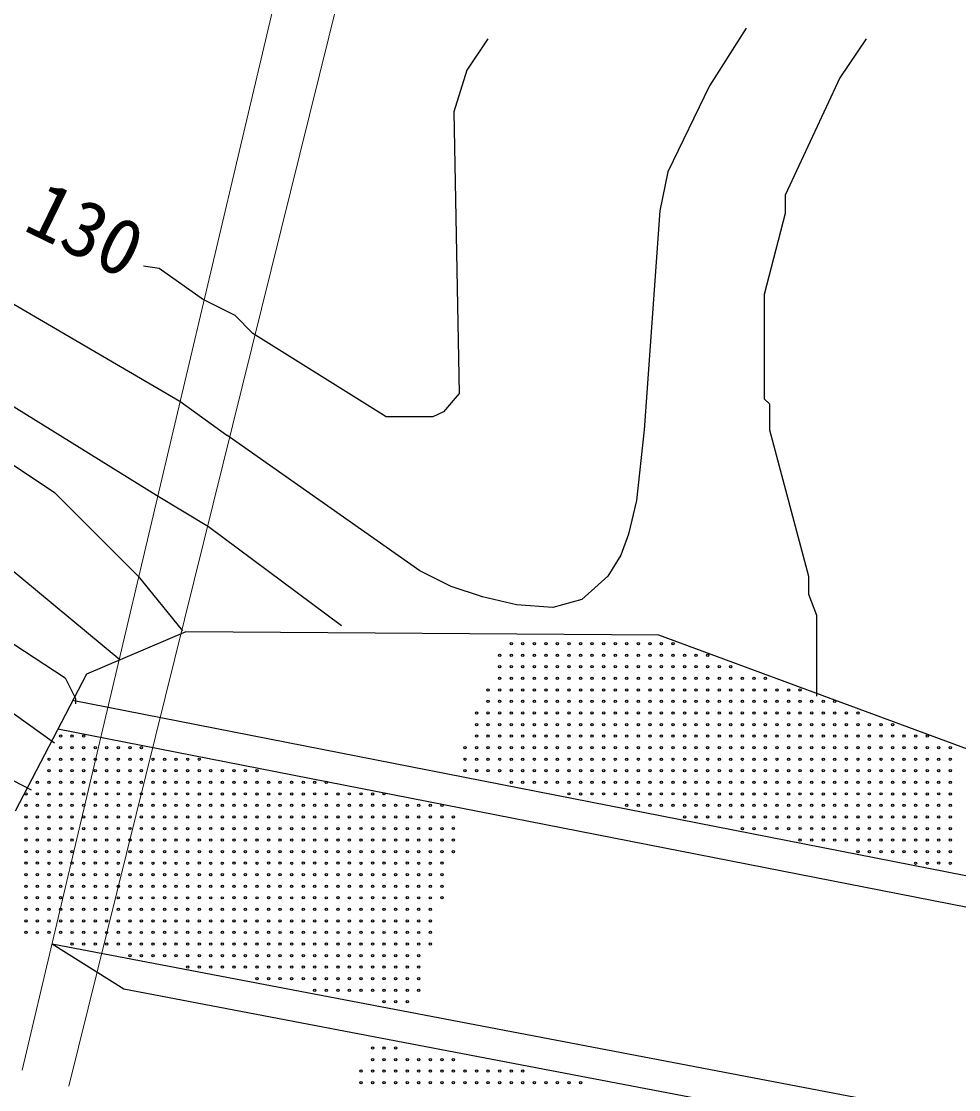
# Model space of a CAD drawing. Units: millimetres, scale not verified. Extents: x 40000 to 680000, y 20000 to 380000.
# Drawn here: x 138604 to 169020, y 285899 to 320577 of the extents above; entities that cross this region are included whole.
import ezdxf
from ezdxf.enums import TextEntityAlignment as Align

# ---------------------------------------------------------------- set-up
doc = ezdxf.new("R2010")
doc.units = ezdxf.units.MM
doc.header["$LTSCALE"] = 1000
doc.layers.add('M-BGD', color=7, linetype='Continuous', lineweight=25)
doc.layers.add('M-STR-HTXT', color=7, linetype='Continuous', lineweight=13)
doc.styles.add('ＭＳ ゴシック', font='')
doc.styles.get('ＭＳ ゴシック').set_extended_font_data('MS Gothic')

msp = doc.modelspace()

# ---------------------------------------------------------------- linework, layer by layer
at = {"layer": 'M-BGD'}
for p, q in [((143748, 308243), (145272, 307143)), ((142986, 305195), (144679, 304179)), ((144679, 304179), (148997, 300962)), ((142393, 302571), (143833, 300793)), ((143936, 300755), (140712, 299388)), ((159294, 300654), (143936, 300755)), ((177824, 293802), (159294, 300654)), ((140712, 299388), (138407, 294935)), ((140361, 298591), (140361, 298422)), ((181550, 290422), (140268, 298530)), ((181636, 289386), (139789, 297605)), ((139605, 290637), (184514, 282064)), ((139605, 290637), (141925, 289176)), ((141925, 289176), (184656, 281019))]:
    msp.add_line(p, q, dxfattribs=at)
for points in [[(162121, 320351), (160935, 318488), (159581, 315694), (159327, 314424), (158819, 307312), (158565, 305026), (158311, 303925), (158057, 303248), (157633, 302571), (156787, 301809), (155855, 301555), (154670, 301639), (153569, 301893), (152553, 302232), (151537, 302740), (145272, 307143)], [(153739, 320012), (153061, 318996), (152638, 317641), (152807, 308497), (152299, 307905), (151961, 307735), (150437, 307735), (146119, 310445)], [(166015, 320012), (165169, 318742), (163391, 314932), (163391, 314339), (162713, 311715), (162713, 308328), (162883, 308159), (162883, 307312), (164153, 302571), (164153, 301978), (164407, 301301), (164407, 298676)], [(127492, 316033), (128085, 316033), (129524, 315779), (130625, 315440), (132064, 314847), (134181, 313831), (143748, 308243)], [(119533, 315271), (120803, 315017), (129355, 312477), (131810, 311545), (133588, 310614), (133842, 310614), (135620, 309767), (142986, 305195)], [(98451, 314763), (103447, 313916), (110135, 311884), (115385, 310614), (124359, 308074), (130879, 306889), (133927, 306042), (135366, 305195), (141801, 299861)], [(108188, 314339), (108357, 314170), (108611, 314255), (111067, 313747), (116993, 312053), (120041, 311291), (123767, 310699), (127492, 309937), (131133, 309005), (134943, 307820), (136382, 307227), (137906, 306465), (139684, 305280), (142393, 302571)], [(79909, 312985), (85667, 311969), (96589, 309429), (100483, 308243), (104293, 307397), (105987, 306973), (109881, 306465), (115554, 305873), (118263, 305534), (122751, 304687), (129270, 302655), (133080, 300962), (135451, 299777), (137906, 298422), (139684, 297152)], [(142563, 312646), (143071, 312561), (144510, 311545)], [(144510, 311545), (145526, 311037), (146119, 310445)], [(79063, 310360), (87106, 308159), (109289, 304603), (113691, 303925), (115300, 303841), (117417, 303587), (123174, 302486), (127069, 301216), (129101, 300454), (132064, 299184), (138922, 295628)], [(121396, 306973), (129439, 304941), (132487, 303671), (132826, 303671), (133757, 303163), (135366, 302317), (140023, 299269), (140361, 298591)]]:
    msp.add_lwpolyline(points, dxfattribs=at)
for centre in [(154501, 300375), (154875, 300375), (155251, 300376), (155625, 300376), (156001, 300375), (156376, 300376), (156750, 300376), (157126, 300375), (157501, 300376), (157875, 300376), (158250, 300376), (158626, 300376), (159001, 300376), (159375, 300376), (159751, 300376), (154126, 300000), (154501, 300001), (154875, 300001), (155251, 300000), (155626, 300001), (156000, 300001), (156375, 300000), (156751, 300001), (157126, 300001), (157500, 300000), (157875, 300001), (158251, 300000), (158625, 300000), (159000, 300001), (159376, 300000), (159750, 300000), (160126, 300001), (160500, 300001), (160876, 300000), (154126, 299626), (154500, 299625), (154876, 299626), (155251, 299625), (155625, 299625), (156000, 299626), (156376, 299625), (156750, 299625), (157125, 299626), (157501, 299625), (157876, 299625), (158251, 299626), (158625, 299626), (159001, 299625), (159376, 299626), (159750, 299626), (160126, 299625), (160501, 299626), (160875, 299626), (161250, 299625), (161626, 299626), (154125, 299251), (154501, 299250), (154875, 299250), (155250, 299251), (155625, 299251), (156001, 299250), (156376, 299251), (156750, 299251), (157126, 299250), (157501, 299251), (157875, 299251), (158250, 299250), (158626, 299251), (159001, 299250), (159375, 299250), (159751, 299251), (160126, 299250), (160500, 299250), (160875, 299251), (161251, 299250), (161625, 299250), (162000, 299251), (162376, 299250), (162751, 299250), (153750, 298876), (154126, 298875), (154501, 298876), (154875, 298876), (155251, 298875), (155626, 298876), (156000, 298875), (156375, 298875), (156751, 298876), (157126, 298875), (157500, 298875), (157875, 298876), (158251, 298875), (158625, 298875), (159000, 298876), (159376, 298875), (159750, 298875), (160126, 298876), (160500, 298876), (160876, 298875), (161251, 298876), (161625, 298876), (162001, 298875), (162376, 298876), (162750, 298876), (163125, 298875), (163501, 298876), (163876, 298876), (153751, 298501), (154125, 298500), (154500, 298501), (154876, 298500), (155251, 298500), (155625, 298500), (156000, 298501), (156376, 298500), (156750, 298500), (157125, 298501), (157501, 298500), (157875, 298500), (158251, 298501), (158625, 298501), (159001, 298500), (159376, 298501), (159750, 298500), (160126, 298500), (160501, 298501), (160875, 298500), (161250, 298500), (161626, 298501), (162001, 298500), (162375, 298500), (162750, 298501), (163126, 298500), (163500, 298500), (163875, 298501), (164251, 298500), (164625, 298500), (165000, 298501), (153376, 298125), (153751, 298126), (154125, 298126), (154501, 298125), (154876, 298126), (155250, 298126), (155625, 298126), (156001, 298126), (156376, 298126), (156750, 298126), (157126, 298126), (157501, 298126), (157875, 298125), (158250, 298126), (158626, 298126), (159000, 298125), (159376, 298126), (159751, 298125), (160126, 298125), (160501, 298126), (160875, 298126), (161251, 298125), (161626, 298126), (162000, 298126), (162376, 298125), (162751, 298126), (163126, 298126), (163500, 298126), (163876, 298125), (164251, 298126), (164625, 298125), (165001, 298125), (165376, 298126), (165750, 298125), (153375, 297751), (153750, 297750), (154126, 297751), (154501, 297751), (154875, 297750), (155251, 297751), (155626, 297750), (156000, 297750), (156375, 297751), (156751, 297750), (157125, 297750), (157501, 297751), (157875, 297751), (158251, 297750), (158626, 297751), (159000, 297751), (159376, 297750), (159751, 297751), (160125, 297751), (160500, 297751), (160876, 297751), (161251, 297751), (161625, 297750), (162001, 297751), (162376, 297751), (162750, 297750), (163125, 297751), (163501, 297750), (163875, 297750), (164251, 297751), (164626, 297750), (165001, 297750), (165376, 297751), (165750, 297751), (166126, 297750), (166501, 297751), (166875, 297751), (139875, 297376), (140251, 297375), (140625, 297375), (153375, 297376), (153751, 297375), (154125, 297375), (154500, 297376), (154876, 297375), (155251, 297375), (155626, 297376), (156000, 297376), (156376, 297375), (156751, 297376), (157125, 297376), (157501, 297375), (157876, 297376), (158250, 297376), (158625, 297375), (159001, 297376), (159376, 297376), (159750, 297375), (160125, 297376), (160501, 297375), (160875, 297375), (161250, 297376), (161626, 297375), (162000, 297375), (162376, 297376), (162750, 297376), (163126, 297375), (163501, 297376), (163875, 297376), (164251, 297375), (164626, 297376), (165000, 297376), (165375, 297376), (165751, 297376), (166126, 297376), (166500, 297375), (166876, 297376), (167251, 297376), (167625, 297375), (168000, 297376), (139876, 297000), (140251, 297001), (140625, 297000), (141001, 297000), (141376, 297001), (141750, 297000), (142125, 297000), (142501, 297001), (153000, 297001), (153376, 297000), (153751, 297001), (154125, 297001), (154501, 297000), (154876, 297001), (155250, 297001), (155625, 297000), (156001, 297001), (156376, 297000), (156750, 297000), (157126, 297001), (157501, 297000), (157875, 297000), (158250, 297001), (158626, 297000), (159000, 297000), (159375, 297001), (159751, 297000), (160126, 297000), (160501, 297001), (160875, 297001), (161251, 297000), (161626, 297001), (162000, 297001), (162376, 297000), (162751, 297001), (163125, 297001), (163500, 297000), (163876, 297001), (164251, 297000), (164625, 297000), (165000, 297001), (165376, 297000), (165750, 297000), (166125, 297001), (166501, 297000), (166876, 297000), (167251, 297001), (167625, 297001), (168001, 297000), (168376, 297001), (168750, 297001), (139501, 296626), (139875, 296625), (140251, 296626), (140626, 296625), (141001, 296625), (141376, 296626), (141750, 296626), (142126, 296625), (142501, 296626), (142875, 296626), (143251, 296625), (143625, 296625), (144001, 296626), (144375, 296626), (153001, 296626), (153375, 296625), (153750, 296625), (154126, 296626), (154501, 296625), (154875, 296625), (155251, 296626), (155626, 296625), (156000, 296625), (156375, 296626), (156751, 296625), (157125, 296625), (157500, 296626), (157875, 296626), (158251, 296625), (158626, 296626), (159000, 296626), (159376, 296625), (159751, 296626), (160125, 296626), (160500, 296625), (160876, 296626), (161251, 296625), (161625, 296625), (162001, 296626), (162376, 296625), (162750, 296625), (163125, 296626), (163501, 296625), (163875, 296625), (164250, 296626), (164626, 296625), (165001, 296625), (165376, 296626), (165750, 296626), (166126, 296625), (166501, 296626), (166875, 296626), (167251, 296625), (167626, 296626), (168000, 296626), (168375, 296625), (168751, 296626), (139501, 296251), (139875, 296251), (140251, 296250), (140626, 296251), (141000, 296251), (141375, 296250), (141751, 296251), (142126, 296251), (142500, 296250), (142876, 296251), (143251, 296251), (143625, 296250), (144000, 296251), (144376, 296250), (144750, 296250), (145126, 296251), (145501, 296250), (145876, 296250), (146251, 296251), (153000, 296250), (153375, 296251), (153751, 296250), (154125, 296250), (154500, 296251), (154876, 296250), (155250, 296250), (155626, 296251), (156000, 296251), (156376, 296250), (156751, 296251), (157125, 296251), (157501, 296250), (157876, 296251), (158250, 296250), (158625, 296250), (159001, 296251), (159376, 296250), (159750, 296250), (160125, 296251), (160501, 296250), (160875, 296250), (161250, 296251), (161626, 296250), (162000, 296250), (162375, 296251), (162750, 296251), (163126, 296250), (163501, 296251), (163875, 296251), (164251, 296250), (164626, 296251), (165000, 296251), (165375, 296250), (165751, 296251), (166126, 296250), (166500, 296250), (166876, 296251), (167251, 296250), (167625, 296250), (168000, 296251), (168376, 296250), (168750, 296250), (139125, 295876), (139500, 295875), (139876, 295876), (140251, 295876), (140625, 295875), (141000, 295876), (141376, 295875), (141750, 295875), (142125, 295876), (142501, 295875), (142876, 295875), (143251, 295876), (143625, 295876), (144001, 295875), (144376, 295876), (144750, 295876), (145126, 295875), (145501, 295876), (145875, 295876), (146250, 295875), (146626, 295876), (147001, 295876), (147375, 295875), (147751, 295876), (148126, 295876), (148500, 295875), (154501, 295876), (154876, 295876), (155250, 295875), (155625, 295876), (156001, 295876), (156375, 295875), (156750, 295876), (157126, 295875), (157501, 295875), (157876, 295876), (158250, 295876), (158626, 295875), (159001, 295876), (159375, 295876), (159751, 295875), (160126, 295876), (160501, 295876), (160875, 295876), (161251, 295875), (161626, 295876), (162000, 295876), (162376, 295875), (162751, 295876), (163125, 295875), (163500, 295875), (163876, 295876), (164251, 295875), (164625, 295875), (165000, 295876), (165376, 295875), (165750, 295875), (166125, 295876), (166501, 295875), (166875, 295875), (167250, 295876), (167625, 295876), (168001, 295875), (168376, 295876), (168750, 295876), (138750, 295500), (139125, 295501), (139501, 295500), (139875, 295500), (140250, 295501), (140626, 295500), (141001, 295500), (141376, 295501), (141750, 295501), (142126, 295500), (142501, 295501), (142875, 295501), (143251, 295500), (143626, 295501), (144000, 295501), (144375, 295500), (144751, 295501), (145126, 295500), (145500, 295500), (145875, 295501), (146251, 295500), (146625, 295500), (147000, 295501), (147376, 295500), (147750, 295500), (148126, 295501), (148500, 295501), (148876, 295500), (149251, 295501), (149625, 295501), (150001, 295500), (150376, 295501), (156375, 295501), (156751, 295500), (157126, 295501), (157500, 295501), (157875, 295501), (158251, 295501), (158626, 295501), (159000, 295500), (159376, 295501), (159751, 295501), (160125, 295500), (160500, 295501), (160876, 295500), (161250, 295500), (161626, 295501), (162001, 295500), (162376, 295500), (162751, 295501), (163125, 295501), (163501, 295500), (163876, 295501), (164250, 295501), (164626, 295500), (165001, 295501), (165376, 295501), (165750, 295501), (166126, 295501), (166501, 295501), (166875, 295500), (167251, 295500), (167626, 295501), (168000, 295500), (168375, 295501), (168751, 295500), (138750, 295126), (139126, 295125), (139501, 295126), (139875, 295126), (140251, 295125), (140626, 295126), (141000, 295126), (141375, 295125), (141751, 295126), (142126, 295125), (142500, 295125), (142876, 295126), (143251, 295125), (143625, 295125), (144000, 295126), (144376, 295125), (144750, 295125), (145125, 295126), (145501, 295125), (145876, 295125), (146251, 295126), (146625, 295126), (147001, 295125), (147376, 295126), (147750, 295126), (148125, 295125), (148501, 295126), (148875, 295126), (149250, 295125), (149626, 295126), (150001, 295125), (150375, 295125), (150750, 295126), (151126, 295125), (151500, 295125), (151875, 295126), (152251, 295125), (158250, 295125), (158625, 295126), (159001, 295125), (159375, 295125), (159751, 295126), (160125, 295126), (160501, 295125), (160876, 295126), (161250, 295126), (161626, 295125), (162001, 295126), (162375, 295126), (162750, 295126), (163126, 295126), (163501, 295126), (163875, 295125), (164251, 295126), (164626, 295126), (165000, 295125), (165375, 295126), (165751, 295125), (166125, 295125), (166500, 295126), (166876, 295125), (167251, 295125), (167626, 295126), (168000, 295126), (168376, 295125), (168751, 295126), (138751, 294751), (139125, 294750), (139500, 294750), (139876, 294751), (140251, 294750), (140625, 294750), (141000, 294751), (141376, 294750), (141750, 294750), (142125, 294751), (142501, 294750), (142875, 294750), (143250, 294751), (143625, 294751), (144001, 294750), (144376, 294751), (144750, 294751), (145126, 294750), (145501, 294751), (145875, 294750), (146250, 294750), (146626, 294751), (147001, 294750), (147375, 294750), (147751, 294751), (148126, 294750), (148500, 294750), (148875, 294751), (149251, 294750), (149625, 294750), (150000, 294751), (150376, 294750), (150751, 294750), (151126, 294751), (151500, 294751), (151876, 294750), (152251, 294751), (152625, 294751), (160126, 294751), (160500, 294751), (160875, 294750), (161251, 294751), (161626, 294751), (162000, 294750), (162376, 294751), (162751, 294750), (163125, 294750), (163500, 294751), (163876, 294750), (164250, 294750), (164626, 294751), (165000, 294751), (165376, 294750), (165751, 294751), (166125, 294751), (166501, 294750), (166876, 294751), (167250, 294751), (167625, 294750), (168001, 294751), (168376, 294751), (168750, 294750), (138751, 294376), (139125, 294376), (139501, 294375), (139876, 294376), (140250, 294376), (140626, 294375), (141000, 294375), (141376, 294376), (141750, 294376), (142126, 294376), (142501, 294376), (142875, 294375), (143251, 294375), (143626, 294376), (144000, 294375), (144375, 294375), (144751, 294376), (145126, 294375), (145500, 294375), (145875, 294376), (146251, 294375), (146625, 294375), (147000, 294376), (147376, 294375), (147750, 294375), (148126, 294376), (148500, 294376), (148876, 294375), (149251, 294376), (149625, 294376), (150001, 294375), (150376, 294376), (150750, 294375), (151125, 294375), (151501, 294376), (151876, 294375), (152250, 294375), (152626, 294376), (162001, 294375), (162376, 294375), (162751, 294376), (163125, 294376), (163501, 294375), (163876, 294376), (164250, 294376), (164626, 294375), (165001, 294376), (165375, 294376), (165750, 294375), (166126, 294376), (166501, 294376), (166875, 294375), (167250, 294376), (167626, 294375), (168000, 294375), (168375, 294376), (168751, 294375), (138750, 294001), (139126, 294001), (139501, 294001), (139875, 294000), (140251, 294001), (140626, 294001), (141000, 294000), (141375, 294001), (141751, 294000), (142125, 294000), (142501, 294001), (142876, 294000), (143251, 294000), (143626, 294001), (144000, 294001), (144376, 294000), (144751, 294001), (145125, 294001), (145501, 294000), (145876, 294001), (146251, 294001), (146625, 294001), (147001, 294001), (147376, 294001), (147750, 294000), (148125, 294001), (148501, 294001), (148875, 294000), (149250, 294000), (149626, 294001), (150001, 294000), (150375, 294000), (150750, 294001), (151126, 294000), (151500, 294000), (151875, 294001), (152251, 294000), (152625, 294000), (163875, 294000), (164251, 294001), (164626, 294000), (165000, 294000), (165375, 294001), (165751, 294000), (166125, 294000), (166500, 294001), (166876, 294000), (167251, 294000), (167626, 294001), (168000, 294001), (168376, 294000), (168751, 294001), (138751, 293625), (139125, 293625), (139500, 293626), (139876, 293625), (140250, 293625), (140626, 293626), (141000, 293626), (141376, 293625), (141751, 293626), (142125, 293626), (142501, 293625), (142876, 293626), (143250, 293626), (143625, 293626), (144001, 293626), (144376, 293626), (144750, 293625), (145126, 293626), (145501, 293626), (145875, 293625), (146250, 293626), (146626, 293625), (147000, 293625), (147376, 293626), (147751, 293625), (148126, 293625), (148501, 293626), (148875, 293626), (149251, 293625), (149626, 293626), (150000, 293626), (150376, 293625), (150751, 293626), (151126, 293626), (151500, 293626), (151876, 293626), (152251, 293626), (152625, 293625), (165751, 293626), (166125, 293626), (166501, 293625), (166876, 293626), (167250, 293626), (167625, 293625), (168001, 293626), (168376, 293625), (168750, 293625), (138751, 293251), (139125, 293251), (139501, 293250), (139876, 293251), (140250, 293251), (140626, 293250), (141001, 293251), (141375, 293251), (141750, 293250), (142126, 293251), (142501, 293251), (142875, 293250), (143250, 293251), (143626, 293250), (144000, 293250), (144375, 293251), (144751, 293250), (145125, 293250), (145501, 293251), (145875, 293251), (146251, 293250), (146626, 293251), (147000, 293251), (147376, 293250), (147751, 293251), (148125, 293251), (148500, 293250), (148876, 293251), (149251, 293251), (149625, 293250), (150001, 293251), (150376, 293251), (150750, 293250), (151125, 293251), (151501, 293250), (151875, 293250), (152251, 293251), (167626, 293250), (168000, 293250), (168375, 293251), (168751, 293250), (138750, 292875), (139126, 292876), (139500, 292875), (139875, 292875), (140251, 292876), (140626, 292875), (141000, 292875), (141375, 292876), (141751, 292875), (142125, 292875), (142500, 292876), (142876, 292875), (143251, 292875), (143626, 292876), (144000, 292876), (144376, 292875), (144751, 292876), (145125, 292876), (145501, 292875), (145876, 292876), (146250, 292876), (146625, 292875), (147001, 292876), (147376, 292875), (147750, 292875), (148125, 292876), (148501, 292875), (148875, 292875), (149250, 292876), (149626, 292875), (150000, 292875), (150376, 292876), (150750, 292876), (151126, 292875), (151501, 292876), (151875, 292876), (152251, 292875), (138751, 292500), (139125, 292500), (139500, 292501), (139876, 292500), (140250, 292500), (140625, 292501), (141000, 292501), (141376, 292500), (141751, 292501), (142125, 292501), (142501, 292500), (142876, 292501), (143250, 292501), (143625, 292500), (144001, 292501), (144376, 292500), (144750, 292500), (145126, 292501), (145501, 292500), (145875, 292500), (146250, 292501), (146626, 292500), (147000, 292500), (147375, 292501), (147751, 292500), (148126, 292500), (148501, 292501), (148875, 292501), (149251, 292500), (149626, 292501), (150000, 292501), (150375, 292500), (150751, 292501), (151125, 292501), (151500, 292500), (151876, 292501), (152251, 292500), (138751, 292126), (139125, 292126), (139501, 292126), (139876, 292126), (140250, 292126), (140626, 292125), (141001, 292126), (141375, 292125), (141750, 292125), (142126, 292126), (142501, 292125), (142875, 292125), (143250, 292126), (143626, 292125), (144000, 292125), (144375, 292126), (144751, 292125), (145125, 292125), (145500, 292126), (145875, 292126), (146251, 292125), (146626, 292126), (147000, 292126), (147376, 292125), (147751, 292126), (148125, 292126), (148500, 292125), (148876, 292126), (149251, 292125), (149625, 292125), (150001, 292126), (150376, 292125), (150750, 292125), (151125, 292126), (151501, 292125), (151875, 292125), (152250, 292126), (138750, 291751), (139126, 291751), (139500, 291750), (139875, 291751), (140251, 291750), (140626, 291750), (141001, 291751), (141375, 291751), (141751, 291750), (142126, 291751), (142500, 291751), (142876, 291750), (143251, 291751), (143626, 291751), (144000, 291751), (144376, 291751), (144751, 291751), (145125, 291750), (145501, 291751), (145876, 291751), (146250, 291750), (146625, 291750), (147001, 291751), (147376, 291750), (147750, 291750), (148125, 291751), (148501, 291750), (148875, 291750), (149250, 291751), (149626, 291750), (150000, 291750), (150376, 291751), (150750, 291751), (151126, 291750), (151501, 291751), (151875, 291751), (138751, 291375), (139126, 291376), (139500, 291376), (139876, 291375), (140251, 291376), (140625, 291376), (141000, 291376), (141376, 291376), (141751, 291376), (142125, 291375), (142501, 291376), (142876, 291376), (143250, 291375), (143625, 291376), (144001, 291375), (144375, 291375), (144750, 291376), (145126, 291375), (145501, 291375), (145876, 291376), (146250, 291376), (146626, 291375), (147001, 291376), (147375, 291376), (147751, 291375), (148126, 291376), (148501, 291376), (148875, 291376), (149251, 291376), (149626, 291376), (150000, 291375), (150375, 291376), (150751, 291376), (151125, 291375), (151500, 291376), (151876, 291375), (138750, 291001), (139125, 291000), (139501, 291001), (139876, 291001), (140250, 291000), (140626, 291001), (141001, 291000), (141375, 291000), (141750, 291001), (142126, 291000), (142500, 291000), (142876, 291001), (143250, 291001), (143626, 291000), (144001, 291001), (144375, 291001), (144751, 291000), (145126, 291001), (145500, 291001), (145875, 291000), (146251, 291001), (146626, 291001), (147000, 291000), (147376, 291001), (147751, 291001), (148125, 291000), (148500, 291001), (148876, 291000), (149250, 291000), (149625, 291001), (150001, 291000), (150376, 291000), (150751, 291001), (151125, 291001), (151501, 291000), (151876, 291001), (140251, 290625), (140626, 290625), (141001, 290626), (141375, 290626), (141751, 290625), (142126, 290626), (142500, 290626), (142876, 290625), (143251, 290626), (143625, 290626), (144000, 290625), (144376, 290626), (144751, 290626), (145125, 290625), (145500, 290626), (145876, 290625), (146250, 290625), (146625, 290626), (147001, 290625), (147375, 290625), (147751, 290626), (148125, 290626), (148501, 290625), (148876, 290626), (149250, 290626), (149626, 290625), (150001, 290626), (150375, 290626), (150750, 290625), (151126, 290626), (151501, 290626), (151875, 290625), (142125, 290250), (142501, 290251), (142876, 290250), (143250, 290250), (143625, 290251), (144001, 290250), (144375, 290250), (144750, 290251), (145126, 290250), (145501, 290250), (145876, 290251), (146250, 290251), (146626, 290250), (147001, 290251), (147375, 290251), (147751, 290250), (148126, 290251), (148500, 290251), (148875, 290250), (149251, 290251), (149626, 290250), (150000, 290250), (150375, 290251), (150751, 290250), (151125, 290250), (151500, 290251), (144001, 289876), (144375, 289876), (144751, 289875), (145126, 289876), (145500, 289876), (145875, 289875), (146251, 289876), (146626, 289875), (147000, 289875), (147376, 289876), (147751, 289875), (148125, 289875), (148500, 289876), (148876, 289875), (149250, 289875), (149625, 289876), (150001, 289875), (150376, 289875), (150751, 289876), (151125, 289876), (151501, 289875), (146250, 289500), (146625, 289501), (147001, 289500), (147375, 289500), (147750, 289501), (148125, 289501), (148501, 289500), (148876, 289501), (149250, 289501), (149626, 289500), (150001, 289501), (150375, 289500), (150750, 289500), (151126, 289501), (151500, 289500), (148126, 289126), (148500, 289125), (148875, 289126), (149251, 289126), (149626, 289125), (150001, 289126), (150375, 289126), (150751, 289125), (151126, 289126), (151500, 289126), (150376, 288751), (150751, 288751), (151125, 288750), (150001, 287250), (150375, 287250), (150750, 287251), (150000, 286876), (150375, 286876), (150751, 286875), (151126, 286876), (151500, 286876), (151876, 286875), (152251, 286876), (152625, 286875), (149625, 286500), (150001, 286501), (150376, 286501), (150750, 286500), (151125, 286501), (151501, 286500), (151876, 286500), (152251, 286501), (152625, 286501), (153001, 286500), (153376, 286501), (153750, 286501), (154126, 286500), (154501, 286501), (154875, 286501), (149626, 286125), (150001, 286125), (150376, 286126), (150750, 286126), (151126, 286125), (151501, 286126), (151875, 286126), (152251, 286125), (152626, 286126), (153000, 286126), (153375, 286125), (153751, 286126), (154126, 286126), (154500, 286125), (154875, 286126), (155251, 286126), (155625, 286125), (156000, 286126), (156376, 286125), (156751, 286125)]:
    msp.add_circle(centre, 37.5, dxfattribs=at)
at = {"layer": 'M-STR-HTXT'}
for p, q in [((138624, 286528), (148455, 328106)), ((140143, 286009), (150621, 328307))]:
    msp.add_line(p, q, dxfattribs=at)

# ---------------------------------------------------------------- texts
at = {"layer": 'M-BGD', "style": 'ＭＳ ゴシック'}
msp.add_text('130', height=1833, rotation=334.026, dxfattribs=at).set_placement((138370, 313329), align=Align.BOTTOM_LEFT)

doc.saveas('drawing.dxf')
